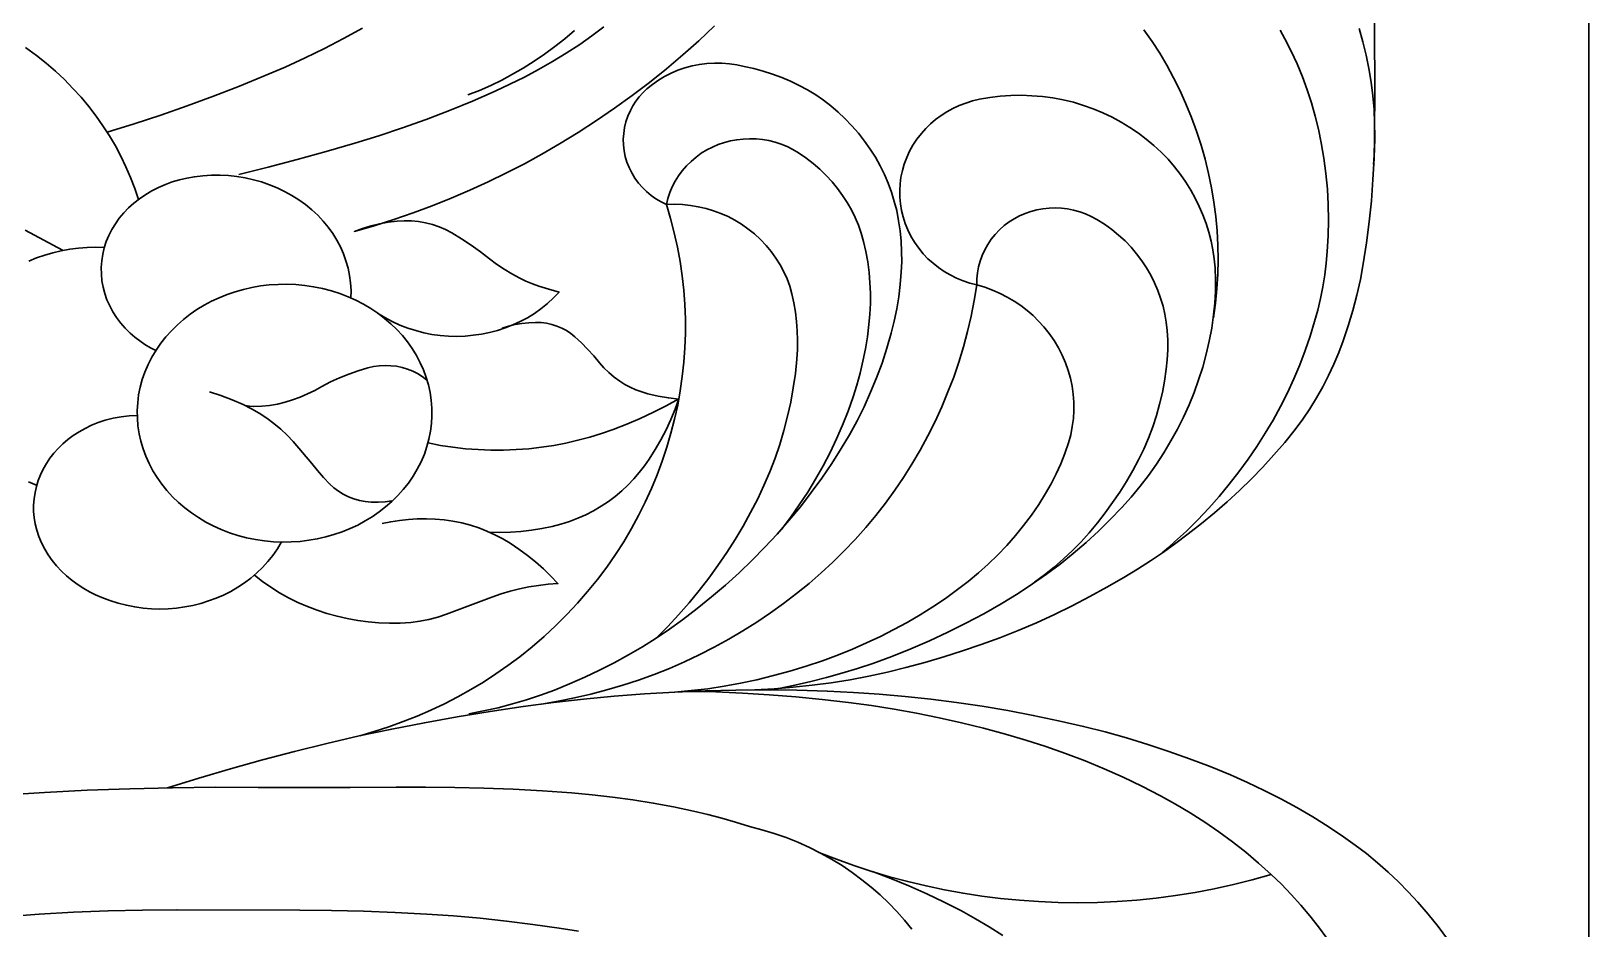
# Model space of a CAD drawing. Header units: millimetres. Extents: x 5940 to 9066, y 1327 to 3250.
# Drawn here: x 7817.3 to 8030.2, y 2106.8 to 2229.6 of the extents above; entities that cross this region are included whole.
import ezdxf

# ---------------------------------------------------------------- set-up
doc = ezdxf.new("R2010")
doc.units = ezdxf.units.MM
doc.layers.add('Default Layer', color=7, linetype='Continuous', lineweight=30)

msp = doc.modelspace()

# ---------------------------------------------------------------- linework, layer by layer
at = {"layer": 'Default Layer', "color": 18, "lineweight": 30, "true_color": 0x000000}
for points in [[(8030.15, 3245.1), (8030.15, 3127.94), (8030.15, 3127.94), (8030.15, 2729.02), (8030.15, 2729.02), (8030.15, 2330.1), (8030.15, 2330.1), (8030.15, 1931.18), (8030.15, 1931.18), (8030.15, 1532.26), (8030.15, 1532.26), (8030.15, 1415.1)], [(7916.22, 2139.52), (7918.83, 2139.65), (7921.44, 2139.86), (7924.04, 2140.13), (7926.63, 2140.48), (7929.21, 2140.9), (7931.76, 2141.38), (7934.31, 2141.94), (7936.83, 2142.56), (7936.83, 2142.56), (7939.43, 2143.27), (7942.02, 2144.03), (7944.58, 2144.84), (7947.13, 2145.7), (7947.13, 2145.7), (7949.68, 2146.63), (7952.2, 2147.63), (7954.69, 2148.69), (7957.13, 2149.83), (7957.13, 2149.83), (7959.56, 2151.02), (7961.95, 2152.27), (7964.31, 2153.56), (7966.64, 2154.89), (7966.64, 2154.89), (7968.47, 2156), (7970.26, 2157.15), (7972.02, 2158.34), (7973.74, 2159.56), (7975.43, 2160.83), (7975.43, 2160.83), (7977.25, 2162.25), (7979.02, 2163.72), (7980.74, 2165.22), (7982.41, 2166.77), (7984.04, 2168.36), (7985.61, 2169.98), (7987.13, 2171.65), (7988.6, 2173.35), (7990.02, 2175.09), (7990.02, 2175.09), (7991.06, 2176.51), (7992.04, 2177.95), (7992.96, 2179.44), (7993.81, 2180.95), (7993.81, 2180.95), (7994.59, 2182.49), (7995.31, 2184.05), (7995.98, 2185.63), (7996.59, 2187.23), (7996.59, 2187.23), (7997.29, 2189.3), (7997.92, 2191.39), (7998.47, 2193.5), (7998.95, 2195.62), (7999.34, 2197.75), (7999.34, 2197.75), (7999.78, 2200.62), (8000.15, 2203.5), (8000.44, 2206.39), (8000.66, 2209.28), (8000.8, 2212.17), (8000.87, 2215.07), (8000.87, 2215.07), (8000.9, 2222.12), (8000.86, 2229.17), (8000.86, 2229.17), (8000.86, 2231.71)], [(7862.6, 2230), (7860.02, 2228.58), (7857.4, 2227.22), (7854.74, 2225.92), (7852.04, 2224.68), (7849.3, 2223.5), (7849.3, 2223.5), (7845.78, 2222.07), (7842.22, 2220.69), (7838.64, 2219.37), (7835.02, 2218.11), (7831.38, 2216.91), (7827.72, 2215.77)], [(7845.72, 2209.99), (7849.7, 2210.99), (7853.66, 2212.04), (7857.61, 2213.14), (7861.55, 2214.27), (7861.55, 2214.27), (7864.83, 2215.27), (7868.08, 2216.35), (7871.29, 2217.5), (7874.47, 2218.72), (7877.62, 2220.01), (7880.73, 2221.38), (7880.73, 2221.38), (7882.74, 2222.32), (7884.72, 2223.31), (7886.66, 2224.35), (7888.57, 2225.45), (7890.44, 2226.59), (7892.27, 2227.78), (7892.27, 2227.78), (7893.94, 2228.95), (7895.56, 2230.17)], [(7864.66, 2191.03), (7865.65, 2190.42), (7866.66, 2189.87), (7867.71, 2189.39), (7868.78, 2188.97), (7869.86, 2188.63), (7870.97, 2188.34), (7872.08, 2188.12), (7873.21, 2187.97), (7874.34, 2187.88), (7875.47, 2187.85), (7876.6, 2187.89), (7877.72, 2187.99), (7878.84, 2188.15), (7879.94, 2188.37), (7881.03, 2188.66), (7882.09, 2189), (7883.13, 2189.41), (7884.14, 2189.88), (7885.13, 2190.4), (7886.08, 2190.99), (7886.98, 2191.63), (7887.85, 2192.33), (7888.67, 2193.1), (7889.45, 2193.91), (7889.45, 2193.91), (7888.06, 2194.29), (7886.69, 2194.71), (7886.69, 2194.71), (7885.8, 2195.03), (7884.93, 2195.4), (7884.07, 2195.8), (7884.07, 2195.8), (7882.98, 2196.39), (7881.93, 2197.03), (7880.92, 2197.71), (7879.95, 2198.45), (7879.95, 2198.45), (7878.71, 2199.4), (7877.44, 2200.3), (7876.13, 2201.17), (7874.78, 2201.99), (7874.78, 2201.99), (7873.94, 2202.44), (7873.06, 2202.82), (7872.15, 2203.13), (7871.21, 2203.37), (7870.25, 2203.54), (7869.28, 2203.63), (7868.3, 2203.65), (7867.32, 2203.6), (7867.32, 2203.6), (7866.11, 2203.45), (7864.93, 2203.23), (7863.76, 2202.95), (7862.61, 2202.6), (7861.49, 2202.19), (7861.49, 2202.19), (7864.19, 2202.98), (7866.86, 2203.83), (7869.51, 2204.74), (7872.12, 2205.71), (7874.7, 2206.74), (7877.26, 2207.83), (7879.78, 2208.98), (7882.26, 2210.19), (7884.71, 2211.45), (7887.12, 2212.78), (7889.5, 2214.16), (7889.5, 2214.16), (7892.06, 2215.73), (7894.57, 2217.36), (7897.04, 2219.05), (7899.45, 2220.79), (7901.81, 2222.58), (7904.12, 2224.43), (7906.37, 2226.33), (7908.57, 2228.28), (7910.71, 2230.29)], [(7876.98, 2220.86), (7878.56, 2221.48), (7880.11, 2222.16), (7881.63, 2222.89), (7883.11, 2223.68), (7884.55, 2224.52), (7884.55, 2224.52), (7886.03, 2225.46), (7887.47, 2226.45), (7888.86, 2227.48), (7890.22, 2228.55), (7891.54, 2229.66)], [(7969.36, 2229.78), (7970.47, 2228.19), (7971.52, 2226.57), (7972.5, 2224.91), (7973.42, 2223.22), (7974.28, 2221.5), (7974.28, 2221.5), (7975.11, 2219.65), (7975.87, 2217.78), (7976.56, 2215.89), (7977.18, 2213.98), (7977.73, 2212.06), (7978.2, 2210.12), (7978.6, 2208.17), (7978.92, 2206.22), (7979.18, 2204.25), (7979.36, 2202.28), (7979.46, 2200.3), (7979.49, 2198.32), (7979.45, 2196.34), (7979.33, 2194.35), (7979.13, 2192.37), (7978.86, 2190.39)], [(7971.86, 2158.25), (7972.72, 2158.98), (7973.56, 2159.73), (7973.56, 2159.73), (7975.16, 2161.23), (7976.71, 2162.77), (7978.21, 2164.35), (7979.64, 2165.97), (7981.02, 2167.63), (7982.34, 2169.32), (7983.6, 2171.05), (7984.79, 2172.8), (7985.93, 2174.59), (7987, 2176.41), (7988.01, 2178.26), (7988.96, 2180.13), (7989.84, 2182.03), (7990.65, 2183.96), (7991.4, 2185.91), (7992.08, 2187.88), (7992.69, 2189.88), (7992.69, 2189.88), (7993.12, 2191.45), (7993.49, 2193.04), (7993.81, 2194.64), (7994.07, 2196.24), (7994.27, 2197.86), (7994.42, 2199.47), (7994.42, 2199.47), (7994.54, 2201.6), (7994.59, 2203.73), (7994.55, 2205.86), (7994.43, 2207.98), (7994.23, 2210.1), (7993.96, 2212.22), (7993.6, 2214.33), (7993.6, 2214.33), (7993.22, 2216.16), (7992.77, 2217.98), (7992.25, 2219.79), (7991.66, 2221.58), (7991.01, 2223.35), (7990.28, 2225.1), (7989.49, 2226.83), (7988.63, 2228.54), (7988.63, 2228.54), (7987.96, 2229.72)], [(8000.74, 2211.37), (8000.87, 2213.25), (8000.92, 2215.14), (8000.89, 2217.01), (8000.8, 2218.89), (8000.64, 2220.75), (8000.4, 2222.61), (8000.1, 2224.46), (7999.72, 2226.3), (7999.28, 2228.12), (7998.76, 2229.93)], [(7831.97, 2206.54), (7831.48, 2208.06), (7830.91, 2209.56), (7830.28, 2211.03), (7829.59, 2212.48), (7828.83, 2213.9), (7828.01, 2215.29), (7827.13, 2216.65), (7826.19, 2217.98), (7825.2, 2219.28), (7824.14, 2220.54), (7823.03, 2221.76), (7821.86, 2222.95), (7820.64, 2224.1), (7819.36, 2225.2), (7818.04, 2226.27), (7818.04, 2226.27), (7816.57, 2227.35)], [(7877.12, 2136.23), (7879.12, 2136.62), (7881.11, 2137.07), (7883.07, 2137.58), (7885, 2138.15), (7886.92, 2138.79), (7888.81, 2139.48), (7888.81, 2139.48), (7890.9, 2140.33), (7892.96, 2141.23), (7894.99, 2142.19), (7896.98, 2143.21), (7898.93, 2144.28), (7900.84, 2145.4), (7902.71, 2146.58), (7904.54, 2147.81), (7906.33, 2149.09), (7906.33, 2149.09), (7908.34, 2150.63), (7910.3, 2152.21), (7912.2, 2153.84), (7914.05, 2155.51), (7915.84, 2157.24), (7917.57, 2159), (7919.25, 2160.81), (7920.86, 2162.66), (7922.42, 2164.55), (7923.91, 2166.49), (7925.34, 2168.46), (7926.71, 2170.46), (7928.01, 2172.51), (7928.01, 2172.51), (7929.12, 2174.39), (7930.16, 2176.3), (7931.13, 2178.23), (7932.02, 2180.2), (7932.84, 2182.19), (7933.58, 2184.2), (7934.25, 2186.24), (7934.84, 2188.29), (7934.84, 2188.29), (7935.25, 2189.94), (7935.59, 2191.6), (7935.86, 2193.27), (7936.07, 2194.95), (7936.21, 2196.63), (7936.21, 2196.63), (7936.27, 2198.04), (7936.26, 2199.45), (7936.18, 2200.85), (7936.05, 2202.26), (7935.85, 2203.65), (7935.58, 2205.04), (7935.58, 2205.04), (7935.26, 2206.31), (7934.88, 2207.56), (7934.42, 2208.79), (7933.91, 2210), (7933.32, 2211.18), (7932.67, 2212.34), (7931.96, 2213.46), (7931.19, 2214.56), (7930.35, 2215.62), (7929.46, 2216.65), (7928.51, 2217.65), (7928.51, 2217.65), (7927.58, 2218.52), (7926.6, 2219.35), (7925.58, 2220.13), (7924.52, 2220.86), (7923.41, 2221.54), (7922.27, 2222.16), (7921.09, 2222.74), (7919.88, 2223.25), (7918.63, 2223.71), (7917.36, 2224.12), (7916.07, 2224.46), (7914.74, 2224.75), (7914.74, 2224.75), (7913.74, 2224.97), (7912.73, 2225.13), (7911.7, 2225.21), (7910.68, 2225.22), (7909.65, 2225.16), (7908.63, 2225.03), (7907.62, 2224.83), (7907.62, 2224.83), (7906.64, 2224.56), (7905.68, 2224.23), (7904.75, 2223.83), (7903.87, 2223.38), (7903.02, 2222.87), (7902.22, 2222.3), (7901.46, 2221.68), (7901.46, 2221.68), (7900.91, 2221.15), (7900.4, 2220.59), (7899.95, 2219.99), (7899.54, 2219.37), (7899.19, 2218.72), (7899.19, 2218.72), (7898.85, 2217.96), (7898.59, 2217.18), (7898.4, 2216.4), (7898.28, 2215.61), (7898.23, 2214.81), (7898.25, 2214.02), (7898.34, 2213.23), (7898.5, 2212.45), (7898.73, 2211.68), (7899.02, 2210.92), (7899.39, 2210.19), (7899.82, 2209.48), (7900.32, 2208.79), (7900.32, 2208.79), (7900.84, 2208.2), (7901.4, 2207.64), (7902.02, 2207.13), (7902.68, 2206.67), (7903.38, 2206.26), (7904.12, 2205.9), (7904.12, 2205.9), (7904.7, 2203.96), (7905.2, 2202.02), (7905.63, 2200.06), (7905.99, 2198.1), (7906.28, 2196.14), (7906.49, 2194.17), (7906.64, 2192.2), (7906.71, 2190.23), (7906.71, 2188.25), (7906.64, 2186.28), (7906.5, 2184.32), (7906.29, 2182.36), (7906.01, 2180.4), (7905.66, 2178.46), (7905.23, 2176.52), (7904.74, 2174.59), (7904.18, 2172.68), (7903.55, 2170.78), (7902.84, 2168.9), (7902.07, 2167.04), (7901.23, 2165.19), (7900.32, 2163.36), (7899.34, 2161.56), (7899.34, 2161.56), (7898.28, 2159.76), (7897.15, 2158), (7895.96, 2156.28), (7894.69, 2154.59), (7893.36, 2152.95), (7891.96, 2151.35), (7890.51, 2149.8), (7888.99, 2148.29), (7887.41, 2146.82), (7885.77, 2145.41), (7884.07, 2144.04), (7884.07, 2144.04), (7882.46, 2142.83), (7880.81, 2141.68), (7879.12, 2140.58), (7877.38, 2139.54), (7875.6, 2138.55), (7873.79, 2137.61), (7871.94, 2136.74), (7870.06, 2135.92), (7868.14, 2135.16), (7866.19, 2134.45), (7864.21, 2133.81), (7862.21, 2133.23)], [(7919.49, 2139.7), (7921.67, 2140.14), (7923.84, 2140.63), (7925.98, 2141.18), (7928.11, 2141.78), (7930.22, 2142.43), (7932.31, 2143.13), (7932.31, 2143.13), (7934.93, 2144.09), (7937.52, 2145.12), (7940.07, 2146.22), (7942.58, 2147.39), (7945.04, 2148.62), (7947.47, 2149.92), (7949.85, 2151.28), (7952.18, 2152.7), (7952.18, 2152.7), (7954.14, 2153.99), (7956.05, 2155.32), (7957.9, 2156.71), (7959.71, 2158.16), (7961.45, 2159.65), (7963.14, 2161.2), (7964.77, 2162.8), (7966.35, 2164.44), (7966.35, 2164.44), (7967.62, 2165.87), (7968.84, 2167.34), (7969.99, 2168.84), (7971.07, 2170.38), (7972.1, 2171.94), (7973.06, 2173.54), (7973.95, 2175.17), (7974.77, 2176.82), (7975.53, 2178.49), (7976.22, 2180.19), (7976.84, 2181.91), (7977.4, 2183.65), (7977.88, 2185.41), (7978.29, 2187.19), (7978.63, 2188.98), (7978.89, 2190.79), (7978.89, 2190.79), (7979.06, 2192.39), (7979.14, 2193.99), (7979.15, 2195.59), (7979.09, 2197.2), (7979.09, 2197.2), (7978.97, 2198.44), (7978.79, 2199.66), (7978.54, 2200.88), (7978.23, 2202.09), (7977.86, 2203.28), (7977.43, 2204.45), (7976.93, 2205.6), (7976.38, 2206.74), (7975.76, 2207.85), (7975.09, 2208.94), (7974.35, 2210), (7974.35, 2210), (7973.53, 2211.05), (7972.66, 2212.07), (7971.72, 2213.03), (7970.73, 2213.96), (7969.69, 2214.83), (7968.6, 2215.65), (7967.46, 2216.42), (7966.27, 2217.14), (7965.04, 2217.8), (7963.77, 2218.41), (7962.45, 2218.95), (7962.45, 2218.95), (7961.1, 2219.43), (7959.73, 2219.85), (7958.34, 2220.18), (7956.93, 2220.45), (7955.5, 2220.64), (7954.07, 2220.76), (7952.63, 2220.81), (7951.19, 2220.79), (7949.74, 2220.69), (7948.31, 2220.51), (7946.88, 2220.27), (7946.88, 2220.27), (7945.93, 2220.04), (7945.01, 2219.75), (7944.12, 2219.41), (7943.26, 2219.01), (7942.44, 2218.57), (7941.65, 2218.07), (7940.9, 2217.52), (7940.2, 2216.92), (7939.55, 2216.29), (7938.95, 2215.6), (7938.95, 2215.6), (7938.34, 2214.81), (7937.81, 2213.99), (7937.34, 2213.15), (7936.95, 2212.29), (7936.62, 2211.41), (7936.36, 2210.52), (7936.17, 2209.61), (7936.04, 2208.71), (7935.99, 2207.79), (7936.01, 2206.88), (7936.09, 2205.97), (7936.24, 2205.06), (7936.46, 2204.17), (7936.75, 2203.28), (7937.11, 2202.41), (7937.53, 2201.56), (7938.03, 2200.73), (7938.59, 2199.93), (7939.22, 2199.15), (7939.22, 2199.15), (7939.86, 2198.47), (7940.55, 2197.84), (7941.28, 2197.26), (7942.07, 2196.72), (7942.89, 2196.24), (7943.76, 2195.82), (7944.65, 2195.45), (7945.58, 2195.14), (7946.54, 2194.89), (7946.54, 2194.89), (7947.63, 2194.56), (7948.68, 2194.17), (7949.7, 2193.72), (7950.69, 2193.22), (7951.64, 2192.66), (7952.54, 2192.05), (7953.4, 2191.4), (7954.22, 2190.69), (7954.98, 2189.94), (7955.69, 2189.15), (7955.69, 2189.15), (7956.42, 2188.22), (7957.08, 2187.26), (7957.67, 2186.28), (7958.19, 2185.26), (7958.64, 2184.23), (7959.01, 2183.18), (7959.32, 2182.11), (7959.55, 2181.02), (7959.7, 2179.93), (7959.79, 2178.83), (7959.79, 2177.72), (7959.73, 2176.61), (7959.58, 2175.51), (7959.36, 2174.4), (7959.07, 2173.31), (7959.07, 2173.31), (7959.06, 2173.29), (7959.06, 2173.29), (7959.06, 2173.27), (7959.06, 2173.27), (7958.57, 2171.84), (7958.02, 2170.43), (7957.39, 2169.04), (7956.69, 2167.67), (7955.93, 2166.34), (7955.93, 2166.34), (7954.99, 2164.85), (7953.99, 2163.4), (7952.92, 2161.98), (7951.8, 2160.6), (7950.62, 2159.26), (7949.38, 2157.97), (7948.09, 2156.71), (7946.74, 2155.5), (7945.34, 2154.33), (7943.89, 2153.21), (7943.89, 2153.21), (7942.23, 2152.02), (7940.53, 2150.88), (7938.79, 2149.78), (7937.02, 2148.74), (7935.2, 2147.75), (7933.36, 2146.81), (7931.48, 2145.92), (7929.56, 2145.08), (7927.62, 2144.3), (7927.62, 2144.3), (7925.44, 2143.5), (7923.23, 2142.75), (7921, 2142.07), (7918.75, 2141.45), (7916.47, 2140.89), (7916.47, 2140.89), (7914.25, 2140.42), (7912.01, 2140.01), (7909.76, 2139.67), (7907.49, 2139.4), (7905.22, 2139.2)], [(7919.79, 2161.41), (7921.06, 2163.09), (7922.28, 2164.8), (7923.43, 2166.55), (7924.51, 2168.33), (7925.53, 2170.14), (7926.49, 2171.97), (7927.37, 2173.83), (7928.19, 2175.72), (7928.94, 2177.63), (7929.62, 2179.56), (7929.62, 2179.56), (7930.12, 2181.19), (7930.57, 2182.82), (7930.96, 2184.47), (7931.3, 2186.12), (7931.58, 2187.79), (7931.79, 2189.46), (7931.79, 2189.46), (7931.92, 2190.89), (7931.99, 2192.32), (7931.99, 2193.75), (7931.93, 2195.18), (7931.81, 2196.6), (7931.62, 2198.02), (7931.37, 2199.44), (7931.05, 2200.84), (7931.05, 2200.84), (7930.74, 2201.95), (7930.36, 2203.04), (7929.92, 2204.1), (7929.41, 2205.14), (7928.83, 2206.15), (7928.2, 2207.13), (7927.5, 2208.08), (7926.75, 2208.99), (7925.94, 2209.86), (7925.07, 2210.7), (7924.15, 2211.49), (7923.18, 2212.24), (7922.16, 2212.94), (7922.16, 2212.94), (7921.4, 2213.4), (7920.61, 2213.79), (7919.79, 2214.13), (7918.96, 2214.4), (7918.1, 2214.61), (7917.24, 2214.76), (7916.36, 2214.84), (7915.49, 2214.87), (7914.61, 2214.83), (7913.74, 2214.73), (7912.88, 2214.57), (7912.04, 2214.35), (7911.21, 2214.08), (7910.41, 2213.74), (7909.63, 2213.34), (7908.88, 2212.88), (7908.17, 2212.36), (7908.17, 2212.36), (7907.49, 2211.77), (7906.86, 2211.15), (7906.29, 2210.48), (7905.77, 2209.79), (7905.32, 2209.06), (7904.92, 2208.3), (7904.59, 2207.52), (7904.32, 2206.72), (7904.13, 2205.9), (7904.13, 2205.9), (7905.23, 2205.92), (7906.33, 2205.87), (7907.41, 2205.76), (7908.48, 2205.58), (7909.54, 2205.34), (7910.57, 2205.03), (7911.57, 2204.66), (7912.55, 2204.23), (7913.49, 2203.73), (7914.39, 2203.18), (7915.25, 2202.57), (7915.25, 2202.57), (7916.14, 2201.85), (7916.96, 2201.09), (7917.73, 2200.28), (7918.44, 2199.44), (7919.08, 2198.55), (7919.65, 2197.64), (7920.16, 2196.69), (7920.6, 2195.71), (7920.97, 2194.7), (7921.26, 2193.67), (7921.26, 2193.67), (7921.53, 2192.41), (7921.75, 2191.14), (7921.91, 2189.87), (7922, 2188.59), (7922.04, 2187.31), (7922.02, 2186.03), (7921.95, 2184.74), (7921.95, 2184.74), (7921.74, 2182.77), (7921.46, 2180.81), (7921.11, 2178.86), (7920.68, 2176.92), (7920.18, 2174.99), (7919.6, 2173.08), (7918.96, 2171.19), (7918.24, 2169.31), (7917.45, 2167.46), (7916.59, 2165.63), (7916.59, 2165.63), (7915.62, 2163.75), (7914.6, 2161.9), (7913.51, 2160.07), (7912.36, 2158.28), (7911.16, 2156.51), (7909.9, 2154.78), (7908.58, 2153.08), (7907.21, 2151.42), (7905.78, 2149.78), (7904.3, 2148.19), (7902.76, 2146.63)], [(7861.02, 2193.08), (7861.04, 2194.12), (7860.97, 2195.15), (7860.84, 2196.17), (7860.63, 2197.18), (7860.34, 2198.17), (7859.99, 2199.14), (7859.57, 2200.09), (7859.08, 2201.02), (7858.53, 2201.91), (7857.91, 2202.78), (7857.22, 2203.61), (7856.48, 2204.4), (7855.67, 2205.15), (7854.81, 2205.86), (7854.81, 2205.86), (7853.9, 2206.52), (7852.94, 2207.12), (7851.95, 2207.67), (7850.93, 2208.16), (7849.88, 2208.59), (7848.8, 2208.96), (7847.7, 2209.27), (7846.58, 2209.52), (7845.44, 2209.7), (7844.29, 2209.83), (7843.13, 2209.89), (7841.96, 2209.88), (7840.79, 2209.81), (7839.62, 2209.68), (7839.62, 2209.68), (7838.6, 2209.5), (7837.59, 2209.26), (7836.61, 2208.96), (7835.66, 2208.61), (7834.73, 2208.2), (7833.83, 2207.74), (7832.97, 2207.23), (7832.14, 2206.67), (7831.36, 2206.06), (7831.36, 2206.06), (7830.64, 2205.41), (7829.97, 2204.73), (7829.37, 2204.01), (7828.83, 2203.25), (7828.35, 2202.46), (7827.94, 2201.65), (7827.59, 2200.81), (7827.31, 2199.95), (7827.11, 2199.07), (7826.97, 2198.17), (7826.91, 2197.27), (7826.91, 2197.27), (7826.92, 2196.36), (7827, 2195.46), (7827.16, 2194.58), (7827.38, 2193.7), (7827.68, 2192.85), (7828.05, 2192.02), (7828.48, 2191.21), (7828.97, 2190.43), (7829.53, 2189.68), (7830.16, 2188.96), (7830.84, 2188.29), (7830.84, 2188.29), (7831.48, 2187.73), (7832.15, 2187.22), (7832.86, 2186.74), (7833.61, 2186.3), (7834.38, 2185.91)], [(7954.43, 2154.23), (7955.8, 2155.24), (7957.12, 2156.3), (7958.39, 2157.41), (7959.61, 2158.56), (7960.77, 2159.76), (7961.88, 2161), (7961.88, 2161), (7963, 2162.34), (7964.07, 2163.72), (7965.08, 2165.12), (7966.05, 2166.55), (7966.97, 2168.01), (7967.84, 2169.49), (7967.84, 2169.49), (7968.62, 2170.95), (7969.33, 2172.43), (7969.98, 2173.94), (7970.56, 2175.46), (7971.07, 2177.01), (7971.51, 2178.57), (7971.88, 2180.15), (7972.19, 2181.73), (7972.42, 2183.34), (7972.42, 2183.34), (7972.55, 2184.66), (7972.62, 2185.99), (7972.61, 2187.32), (7972.55, 2188.64), (7972.55, 2188.64), (7972.42, 2189.77), (7972.23, 2190.88), (7971.98, 2191.98), (7971.65, 2193.06), (7971.27, 2194.13), (7970.82, 2195.18), (7970.3, 2196.21), (7969.72, 2197.22), (7969.72, 2197.22), (7969.08, 2198.19), (7968.37, 2199.13), (7967.61, 2200.03), (7966.78, 2200.89), (7965.9, 2201.7), (7964.96, 2202.46), (7963.97, 2203.18), (7962.93, 2203.84), (7962.93, 2203.84), (7962.17, 2204.25), (7961.39, 2204.6), (7960.59, 2204.89), (7959.76, 2205.11), (7958.93, 2205.27), (7958.09, 2205.37), (7957.25, 2205.4), (7956.4, 2205.38), (7955.56, 2205.29), (7954.74, 2205.14), (7953.93, 2204.93), (7953.14, 2204.66), (7952.37, 2204.33), (7951.63, 2203.94), (7950.93, 2203.49), (7950.26, 2202.99), (7949.64, 2202.43), (7949.64, 2202.43), (7949.04, 2201.79), (7948.5, 2201.12), (7948.02, 2200.41), (7947.61, 2199.68), (7947.26, 2198.92), (7946.98, 2198.15), (7946.76, 2197.35), (7946.62, 2196.54), (7946.54, 2195.72), (7946.54, 2194.89), (7946.54, 2194.89), (7946.19, 2192.75), (7945.77, 2190.63), (7945.28, 2188.51), (7944.71, 2186.42), (7944.08, 2184.34), (7943.37, 2182.28), (7942.59, 2180.24), (7941.74, 2178.22), (7940.83, 2176.22), (7939.84, 2174.25), (7938.79, 2172.3), (7937.67, 2170.38), (7937.67, 2170.38), (7936.53, 2168.57), (7935.33, 2166.8), (7934.06, 2165.06), (7932.74, 2163.36), (7931.36, 2161.71), (7929.92, 2160.09), (7928.42, 2158.52), (7926.87, 2156.99), (7925.27, 2155.5), (7923.61, 2154.06), (7921.9, 2152.67), (7920.14, 2151.32), (7918.34, 2150.02), (7916.48, 2148.78), (7914.58, 2147.58), (7912.64, 2146.44), (7910.65, 2145.34), (7908.61, 2144.31), (7908.61, 2144.31), (7906.58, 2143.35), (7904.52, 2142.45), (7902.43, 2141.62), (7900.3, 2140.85), (7898.15, 2140.14), (7895.98, 2139.49), (7893.78, 2138.91), (7891.56, 2138.4), (7889.31, 2137.95), (7887.05, 2137.56)], [(7816.52, 2202.37), (7821.61, 2199.62)], [(7827.35, 2199.98), (7826.15, 2200.03), (7824.96, 2200), (7823.78, 2199.92), (7822.6, 2199.77), (7821.44, 2199.56), (7820.3, 2199.29), (7819.17, 2198.96), (7818.07, 2198.57), (7816.99, 2198.12)], [(7845.55, 2160.63), (7846.76, 2160.31), (7847.98, 2160.06), (7849.21, 2159.88), (7850.43, 2159.76), (7851.65, 2159.72), (7852.86, 2159.73), (7854.06, 2159.81), (7855.25, 2159.96), (7856.42, 2160.16), (7857.57, 2160.42), (7858.7, 2160.75), (7859.81, 2161.13), (7860.89, 2161.56), (7861.94, 2162.05), (7862.95, 2162.6), (7863.93, 2163.19), (7864.87, 2163.84), (7865.76, 2164.54), (7866.61, 2165.28), (7867.41, 2166.07), (7868.17, 2166.91), (7868.86, 2167.79), (7869.5, 2168.72), (7870.08, 2169.68), (7870.6, 2170.69), (7871.05, 2171.74), (7871.05, 2171.74), (7871.4, 2172.77), (7871.68, 2173.81), (7871.89, 2174.87), (7872.03, 2175.93), (7872.09, 2176.99), (7872.08, 2178.05), (7871.99, 2179.11), (7871.83, 2180.16), (7871.6, 2181.2), (7871.3, 2182.23), (7870.93, 2183.25), (7870.48, 2184.25), (7869.96, 2185.22), (7869.96, 2185.22), (7869.38, 2186.17), (7868.74, 2187.08), (7868.04, 2187.95), (7867.28, 2188.78), (7866.47, 2189.56), (7865.6, 2190.3), (7864.69, 2191), (7863.74, 2191.64), (7862.74, 2192.24), (7861.7, 2192.78), (7860.62, 2193.26), (7859.51, 2193.69), (7858.36, 2194.06), (7858.36, 2194.06), (7857.14, 2194.38), (7855.92, 2194.64), (7854.7, 2194.82), (7853.48, 2194.93), (7852.26, 2194.98), (7851.05, 2194.96), (7849.85, 2194.88), (7848.66, 2194.74), (7847.49, 2194.54), (7846.34, 2194.27), (7845.2, 2193.95), (7844.1, 2193.57), (7843.02, 2193.13), (7841.97, 2192.64), (7840.96, 2192.1), (7839.98, 2191.5), (7839.04, 2190.86), (7838.15, 2190.16), (7837.3, 2189.42), (7836.49, 2188.62), (7835.74, 2187.79), (7835.05, 2186.9), (7834.41, 2185.98), (7833.83, 2185.01), (7833.31, 2184), (7832.86, 2182.96), (7832.86, 2182.96), (7832.5, 2181.93), (7832.22, 2180.88), (7832.01, 2179.83), (7831.88, 2178.77), (7831.82, 2177.71), (7831.83, 2176.65), (7831.92, 2175.59), (7832.07, 2174.54), (7832.3, 2173.5), (7832.61, 2172.46), (7832.98, 2171.45), (7833.43, 2170.45), (7833.94, 2169.47), (7833.94, 2169.47), (7834.53, 2168.53), (7835.17, 2167.62), (7835.87, 2166.75), (7836.63, 2165.92), (7837.44, 2165.13), (7838.3, 2164.39), (7839.21, 2163.7), (7840.17, 2163.06), (7841.17, 2162.46), (7842.21, 2161.92), (7843.29, 2161.43), (7844.4, 2161), (7845.55, 2160.63)], [(7905.81, 2179.26), (7904.39, 2179.44), (7902.98, 2179.69), (7901.58, 2180.01), (7901.58, 2180.01), (7900.76, 2180.24), (7899.95, 2180.53), (7899.18, 2180.88), (7898.44, 2181.28), (7897.74, 2181.72), (7897.74, 2181.72), (7896.97, 2182.29), (7896.26, 2182.9), (7895.59, 2183.55), (7894.98, 2184.24), (7894.98, 2184.24), (7894.19, 2185.17), (7893.36, 2186.08), (7892.5, 2186.95), (7891.6, 2187.8), (7891.6, 2187.8), (7891.05, 2188.25), (7890.45, 2188.64), (7889.82, 2188.98), (7889.15, 2189.26), (7888.46, 2189.48), (7887.74, 2189.64), (7887, 2189.73), (7886.25, 2189.75), (7886.25, 2189.75), (7885.32, 2189.71), (7884.38, 2189.61), (7883.46, 2189.46), (7882.56, 2189.25), (7881.67, 2188.98)], [(7871.33, 2181.91), (7870.74, 2182.36), (7870.11, 2182.75), (7869.45, 2183.09), (7868.74, 2183.37), (7868.01, 2183.59), (7867.26, 2183.75), (7867.26, 2183.75), (7866.47, 2183.84), (7865.68, 2183.87), (7864.89, 2183.83), (7864.11, 2183.72), (7863.34, 2183.55), (7863.34, 2183.55), (7862.02, 2183.15), (7860.72, 2182.7), (7859.45, 2182.18), (7858.22, 2181.61), (7857.02, 2180.97), (7857.02, 2180.97), (7856.06, 2180.46), (7855.08, 2179.98), (7854.07, 2179.55), (7853.03, 2179.16), (7853.03, 2179.16), (7852.01, 2178.84), (7850.96, 2178.58), (7849.9, 2178.4), (7848.82, 2178.29), (7847.73, 2178.24), (7847.73, 2178.24), (7847.14, 2178.28), (7846.56, 2178.38)], [(7841.69, 2180.26), (7843.26, 2179.75), (7844.79, 2179.16), (7846.29, 2178.51), (7846.29, 2178.51), (7847.41, 2177.96), (7848.49, 2177.34), (7849.52, 2176.67), (7850.5, 2175.95), (7851.43, 2175.17), (7852.3, 2174.35), (7853.12, 2173.47), (7853.12, 2173.47), (7854.41, 2171.97), (7855.67, 2170.44), (7855.67, 2170.44), (7856.46, 2169.49), (7857.28, 2168.56), (7858.14, 2167.65), (7858.14, 2167.65), (7858.7, 2167.12), (7859.31, 2166.66), (7859.97, 2166.25), (7860.68, 2165.9), (7861.41, 2165.62), (7862.18, 2165.41), (7862.98, 2165.26), (7863.79, 2165.18), (7863.79, 2165.18), (7864.74, 2165.17), (7865.68, 2165.23), (7866.62, 2165.35)], [(7879.9, 2161.08), (7881.35, 2161.04), (7882.8, 2161.07), (7884.24, 2161.17), (7885.68, 2161.33), (7887.1, 2161.56), (7888.51, 2161.86), (7888.51, 2161.86), (7889.71, 2162.17), (7890.87, 2162.54), (7892.01, 2162.97), (7893.11, 2163.46), (7894.17, 2164.01), (7895.2, 2164.61), (7896.19, 2165.26), (7897.13, 2165.96), (7898.03, 2166.72), (7898.87, 2167.52), (7898.87, 2167.52), (7899.67, 2168.36), (7900.41, 2169.23), (7901.11, 2170.13), (7901.76, 2171.07), (7901.76, 2171.07), (7902.59, 2172.38), (7903.36, 2173.72), (7904.07, 2175.08), (7904.72, 2176.47), (7905.31, 2177.88), (7905.83, 2179.31), (7905.83, 2179.31), (7904.1, 2178.36), (7902.34, 2177.46), (7900.54, 2176.62), (7898.7, 2175.84), (7896.84, 2175.11), (7896.84, 2175.11), (7895.26, 2174.56), (7893.65, 2174.07), (7892.03, 2173.63), (7890.38, 2173.26), (7888.72, 2172.94), (7887.05, 2172.68), (7887.05, 2172.68), (7885.32, 2172.49), (7883.6, 2172.36), (7881.86, 2172.3), (7880.13, 2172.3), (7878.4, 2172.36), (7876.68, 2172.49), (7874.96, 2172.69), (7873.25, 2172.94), (7871.55, 2173.27)], [(7831.85, 2177.01), (7830.73, 2176.97), (7829.62, 2176.84), (7828.52, 2176.64), (7827.44, 2176.37), (7827.44, 2176.37), (7826.49, 2176.05), (7825.57, 2175.69), (7824.7, 2175.27), (7823.87, 2174.81), (7823.08, 2174.3), (7822.34, 2173.75), (7821.65, 2173.15), (7821.01, 2172.52), (7820.42, 2171.86), (7819.88, 2171.17), (7819.4, 2170.44), (7818.97, 2169.69), (7818.6, 2168.92), (7818.29, 2168.12), (7818.04, 2167.31), (7817.85, 2166.48), (7817.72, 2165.64), (7817.66, 2164.78), (7817.66, 2163.92), (7817.73, 2163.06), (7817.88, 2162.19), (7818.09, 2161.33), (7818.37, 2160.46), (7818.37, 2160.46), (7818.74, 2159.6), (7819.17, 2158.77), (7819.66, 2157.96), (7820.2, 2157.19), (7820.8, 2156.45), (7821.46, 2155.75), (7822.16, 2155.08), (7822.92, 2154.45), (7823.73, 2153.87), (7823.73, 2153.87), (7824.5, 2153.38), (7825.3, 2152.93), (7826.12, 2152.52), (7826.97, 2152.14), (7826.97, 2152.14), (7828.08, 2151.71), (7829.2, 2151.35), (7830.33, 2151.07), (7831.47, 2150.84), (7832.62, 2150.68), (7833.76, 2150.59), (7834.91, 2150.56), (7836.05, 2150.59), (7837.18, 2150.69), (7838.3, 2150.84), (7839.4, 2151.05), (7840.49, 2151.33), (7841.55, 2151.66), (7842.59, 2152.04), (7843.61, 2152.48), (7844.59, 2152.98), (7845.54, 2153.53), (7846.45, 2154.13), (7847.32, 2154.79), (7848.15, 2155.49), (7848.93, 2156.24), (7849.66, 2157.05), (7850.34, 2157.9), (7850.96, 2158.79), (7851.53, 2159.74)], [(7816.97, 2167.94), (7818.03, 2167.5)], [(7847.82, 2155.19), (7848.93, 2154.33), (7850.08, 2153.53), (7851.27, 2152.78), (7852.5, 2152.1), (7853.76, 2151.47), (7855.06, 2150.9), (7856.38, 2150.4), (7857.74, 2149.95), (7859.12, 2149.57), (7860.52, 2149.25), (7861.94, 2149), (7863.37, 2148.81), (7864.82, 2148.68), (7866.28, 2148.63), (7867.74, 2148.64), (7869.21, 2148.72), (7869.21, 2148.72), (7870.45, 2148.9), (7871.68, 2149.15), (7872.88, 2149.47), (7874.05, 2149.86), (7874.05, 2149.86), (7880.28, 2152.19), (7880.28, 2152.19), (7881.52, 2152.62), (7882.77, 2153), (7884.05, 2153.33), (7884.05, 2153.33), (7885.34, 2153.59), (7886.65, 2153.8), (7887.97, 2153.95), (7889.3, 2154.04), (7889.3, 2154.04), (7888.33, 2155.07), (7887.31, 2156.06), (7886.25, 2157), (7885.13, 2157.9), (7883.97, 2158.76), (7882.77, 2159.57), (7882.77, 2159.57), (7881.75, 2160.18), (7880.69, 2160.73), (7879.6, 2161.23), (7878.48, 2161.66), (7877.33, 2162.03), (7876.16, 2162.33), (7874.96, 2162.57), (7873.75, 2162.75), (7872.53, 2162.86), (7871.3, 2162.9), (7871.3, 2162.9), (7870.08, 2162.88), (7868.87, 2162.81), (7867.66, 2162.68), (7866.46, 2162.49), (7865.27, 2162.26)], [(8010.84, 2105.43), (8009.55, 2107.15), (8008.2, 2108.84), (8006.79, 2110.5), (8006.79, 2110.5), (8005.49, 2111.91), (8004.13, 2113.27), (8002.73, 2114.59), (8001.27, 2115.87), (7999.77, 2117.11), (7998.21, 2118.29), (7996.61, 2119.43), (7996.61, 2119.43), (7994.54, 2120.81), (7992.42, 2122.13), (7990.25, 2123.4), (7988.05, 2124.6), (7985.8, 2125.75), (7983.52, 2126.84), (7981.2, 2127.87), (7981.2, 2127.87), (7978.42, 2129.01), (7975.61, 2130.09), (7972.76, 2131.1), (7969.89, 2132.05), (7967, 2132.93), (7964.07, 2133.75), (7961.12, 2134.5), (7961.12, 2134.5), (7957.69, 2135.29), (7954.23, 2136.01), (7950.76, 2136.67), (7947.27, 2137.26), (7943.77, 2137.78), (7940.26, 2138.23), (7936.74, 2138.61), (7933.2, 2138.92), (7929.66, 2139.16), (7926.11, 2139.33), (7926.11, 2139.33), (7921.94, 2139.46), (7917.77, 2139.5), (7913.6, 2139.48), (7909.44, 2139.38), (7905.27, 2139.21), (7901.11, 2138.96), (7896.96, 2138.64), (7892.81, 2138.25), (7888.68, 2137.78), (7884.55, 2137.24), (7884.55, 2137.24), (7880.04, 2136.57), (7875.54, 2135.83), (7871.06, 2135.02), (7866.6, 2134.14), (7862.15, 2133.2), (7857.73, 2132.18), (7853.32, 2131.1), (7848.94, 2129.95), (7844.58, 2128.73), (7840.25, 2127.45), (7835.94, 2126.1)], [(7907.23, 2139.3), (7910.87, 2139.22), (7914.51, 2139.07), (7918.15, 2138.85), (7921.78, 2138.57), (7925.4, 2138.21), (7929.02, 2137.79), (7929.02, 2137.79), (7932.13, 2137.36), (7935.22, 2136.87), (7938.31, 2136.32), (7941.37, 2135.7), (7944.42, 2135.02), (7947.45, 2134.27), (7950.47, 2133.46), (7950.47, 2133.46), (7953.22, 2132.65), (7955.95, 2131.77), (7958.65, 2130.81), (7961.32, 2129.79), (7963.94, 2128.7), (7966.54, 2127.55), (7969.09, 2126.32), (7971.61, 2125.04), (7971.61, 2125.04), (7973.68, 2123.9), (7975.7, 2122.69), (7977.67, 2121.43), (7979.59, 2120.11), (7981.46, 2118.74), (7983.28, 2117.3), (7985.04, 2115.82), (7986.74, 2114.27), (7986.74, 2114.27), (7988.14, 2112.92), (7989.49, 2111.52), (7990.79, 2110.09), (7992.03, 2108.61), (7993.21, 2107.11), (7994.34, 2105.57)], [(7937.65, 2106.78), (7936.65, 2108.01), (7935.6, 2109.2), (7934.49, 2110.35), (7933.32, 2111.46), (7932.11, 2112.53), (7930.84, 2113.55), (7929.52, 2114.53), (7929.52, 2114.53), (7928.12, 2115.48), (7926.67, 2116.37), (7925.18, 2117.2), (7923.65, 2117.96), (7922.08, 2118.66), (7920.47, 2119.3), (7918.84, 2119.87), (7917.17, 2120.38), (7915.47, 2120.82), (7915.47, 2120.82), (7913.58, 2121.42), (7911.68, 2121.97), (7909.76, 2122.48), (7907.82, 2122.94), (7907.82, 2122.94), (7905.08, 2123.52), (7902.33, 2124.03), (7899.55, 2124.47), (7896.77, 2124.85), (7893.98, 2125.17), (7891.17, 2125.41), (7891.17, 2125.41), (7887.18, 2125.69), (7883.19, 2125.91), (7879.19, 2126.07), (7875.19, 2126.17), (7871.18, 2126.22), (7867.18, 2126.2), (7867.18, 2126.2), (7860.89, 2126.16), (7854.61, 2126.15), (7848.33, 2126.18), (7848.33, 2126.18), (7842.49, 2126.19), (7836.65, 2126.13), (7830.82, 2125.99), (7824.99, 2125.77), (7819.16, 2125.48), (7813.33, 2125.12)], [(7924.96, 2117.29), (7927.34, 2116.36), (7929.74, 2115.49), (7932.17, 2114.69), (7934.62, 2113.96), (7937.1, 2113.29), (7939.6, 2112.69), (7942.12, 2112.16), (7944.65, 2111.7), (7947.21, 2111.31), (7949.77, 2110.98), (7952.35, 2110.73), (7954.94, 2110.55), (7954.94, 2110.55), (7957.64, 2110.44), (7960.33, 2110.4), (7963.02, 2110.45), (7965.7, 2110.57), (7968.38, 2110.77), (7971.05, 2111.04), (7973.7, 2111.39), (7976.35, 2111.82), (7978.97, 2112.32), (7981.58, 2112.9), (7984.17, 2113.55), (7986.74, 2114.27)], [(7950.07, 2105.92), (7948.23, 2107.09), (7946.35, 2108.21), (7944.43, 2109.27), (7944.43, 2109.27), (7942.08, 2110.47), (7939.69, 2111.61), (7937.26, 2112.69), (7934.8, 2113.71), (7932.3, 2114.66)], [(7813.72, 2108.47), (7818.42, 2108.82), (7823.13, 2109.09), (7827.84, 2109.28), (7832.55, 2109.4), (7837.27, 2109.44), (7837.27, 2109.44), (7854.02, 2109.4), (7854.02, 2109.4), (7858.37, 2109.36), (7862.71, 2109.25), (7867.05, 2109.08), (7871.39, 2108.84), (7871.39, 2108.84), (7875.02, 2108.59), (7878.65, 2108.27), (7882.26, 2107.89), (7885.87, 2107.44), (7889.47, 2106.93), (7889.47, 2106.93), (7892.12, 2106.49)]]:
    msp.add_lwpolyline(points, dxfattribs=at)

doc.saveas('drawing.dxf')
